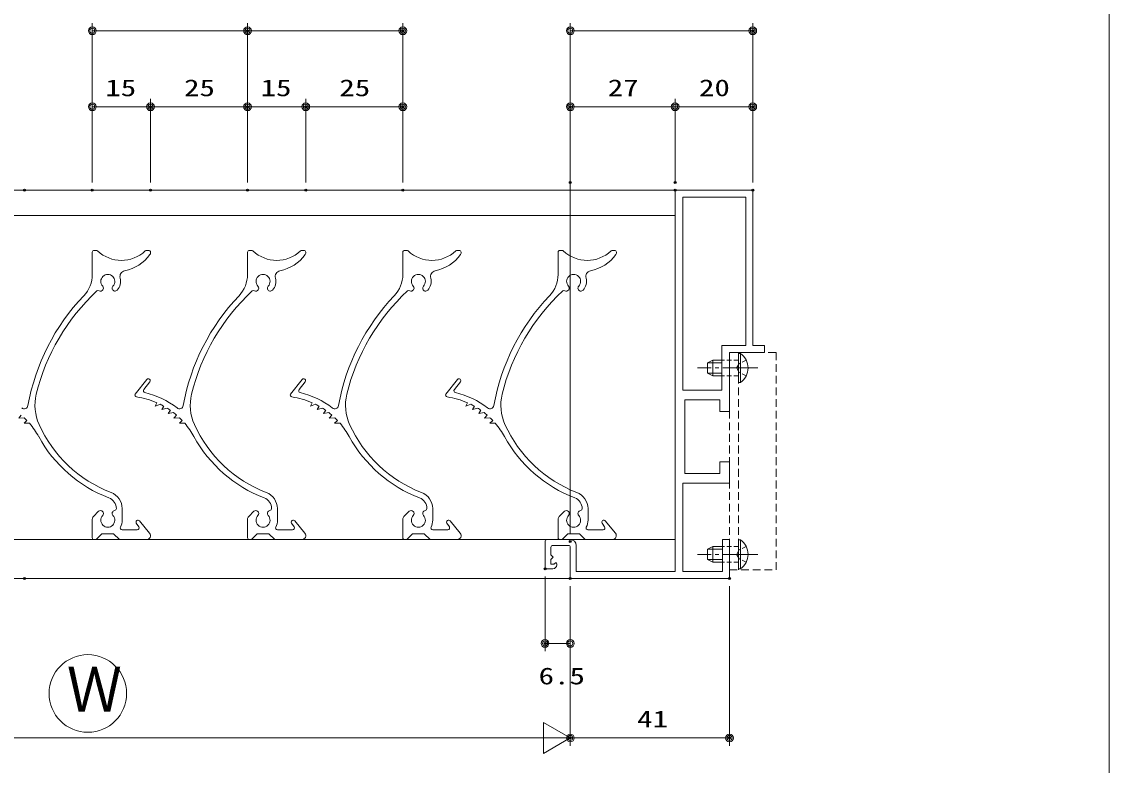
# Model space of a CAD drawing. Units: millimetres on the paper. Extents: x -395 to 395, y -281 to 281.
# Drawn here: x 115.2 to 395.3, y -169.7 to 21.9 of the extents above; entities that cross this region are included whole.
import ezdxf
from ezdxf.enums import TextEntityAlignment as Align

# ---------------------------------------------------------------- set-up
doc = ezdxf.new("R2010")
doc.units = ezdxf.units.MM
doc.header["$PDMODE"] = 32
doc.header["$PDSIZE"] = 0.5
for name, pattern in [('CHAIN2', [12, 9, -1, 1, -1]), ('DASHED1', [1.8, 1.2, -0.6]), ('DASHED2', [3, 2, -1])]:
    doc.linetypes.add(name, pattern=pattern)
for name, color, linetype, lineweight in [('0-0_USERZ', 3, 'Continuous', 9), ('0-1_F-1', 7, 'Continuous', 9), ('0-5_0', 7, 'Continuous', 9), ('0-7_KATAZAI', 7, 'Continuous', 9), ('0-8_YSS_ZEN', 6, 'Continuous', 9), ('0-9_PARTS3', 134, 'Continuous', 9), ('0-B_1-2', 7, 'Continuous', 9), ('0-C__0-7_', 7, 'Continuous', 9), ('0-E_1-3', 3, 'DASHED2', 9)]:
    doc.layers.add(name, color=color, linetype=linetype, lineweight=lineweight)
doc.layers.add('0-6_Defpoints', color=7, linetype='Continuous')
doc.styles.add('ＭＳ ゴシック', font='')
doc.styles.get('ＭＳ ゴシック').set_extended_font_data('MS Gothic')

# ---------------------------------------------------------------- blocks, each defined once
blk = doc.blocks.new('図枠')
at = {"layer": '0-1_F-1'}
blk.add_lwpolyline([(790.6, 0), (0, 0), (0, 562), (790.6, 562)], close=True, dxfattribs=at)
blk = doc.blocks.new('WAKU-W')
at = {"layer": '0-5_0'}
for p, q in [((4.5, -3.75), (4.5, -3.5)), ((5.069, -3.778), (4.931, -3.922)), ((5.25, -3.7), (6, -3.7)), ((7, -10), (1, -10)), ((1.5, -8.5), (5.5, -8.5)), ((-26, -100), (-25.99, -100)), ((-26, -100), (-25.99, -100))]:
    blk.add_line(p, q, dxfattribs=at)
for points in [[(-26, -100), (-46, -100), (-46, -60), (-49, -60), (-49, -58.2), (-40, -58.2), (-40, -43), (-37.5, -43), (-37.5, -46), (-28.5, -46), (-28.5, -26.998), (-37.5, -26.998), (-37.5, -30), (-40, -30), (-40, -24.498), (-28, -24.498), (-28, -1.8), (-38.2, -1.8), (-38.2, -10), (-40, -10), (-40, 0), (1, 0), (1, -8)], [(-0.5, -8.5), (-0.5, -1.8), (-26, -1.8), (-26, -24.998), (-25.99, -24.998)], [(5.5, -2.5), (7.5, -2.5), (7.5, -9.5)], [(6, -8), (6, -6.1), (5.4, -5.5), (6, -4.9), (6, -3.7)], [(-26, -24.998), (-26, -48), (-25.99, -48)], [(-26, -48), (-26, -100), (-25.99, -100)]]:
    blk.add_lwpolyline(points, dxfattribs=at)
blk.add_lwpolyline([(-28, -98.2), (-28, -48.5), (-38, -48.5), (-38, -60), (-44.2, -60), (-44.2, -98.2)], close=True, dxfattribs=at)
for centre, radius, start, end in [((5.5, -3.5), 1, 90, 180), ((4.75, -3.75), 0.25, 180, 316.39718), ((5.25, -3.95), 0.25, 90, 136.39718), ((1.5, -8), 0.5, 180, 270), ((5.5, -8), 0.5, 270, 0), ((1, -8.5), 1.5, 180, 270), ((7, -9.5), 0.5, 270, 0)]:
    blk.add_arc(centre, radius, start, end, dxfattribs=at)
blk = doc.blocks.new('DOT1')
at = {"layer": '0-5_0'}
blk.add_line((0, 0), (-1, 0), dxfattribs=at)
for radius in [0.5, 0.325]:
    blk.add_circle((0, 0), radius, dxfattribs=at)
blk = doc.blocks.new('ALW1')
at = {"layer": '0-5_0'}
blk.add_line((0, 0), (-1, 0), dxfattribs=at)
blk.add_lwpolyline([(-0.34641, -0.2), (0, 0), (-0.34641, 0.2)], close=True, dxfattribs=at)
blk = doc.blocks.new('U18')
at = {"layer": '0-9_PARTS3'}
for p, q in [((-0.509, 3.75), (0, 3.75)), ((0, 3.75), (0, -3.75)), ((4.3, 2), (6.6, 2)), ((4.3, 1.346), (7.909, 1.346)), ((6.6, 2), (6.6, -2)), ((8, 1.3), (6.6, 2)), ((8, 1.3), (8, -1.3)), ((4.3, -1.346), (7.909, -1.346)), ((4.3, -2), (6.6, -2)), ((8, -1.3), (6.6, -2))]:
    blk.add_line(p, q, dxfattribs=at)
at = {"layer": '0-9_PARTS3', "linetype": 'CHAIN2'}
blk.add_line((-5, 0), (10.5, 0), dxfattribs=at)
at = {"layer": '0-9_PARTS3', "linetype": 'DASHED1'}
for p, q in [((0, 2), (4.3, 2)), ((0, -2), (4.3, -2))]:
    blk.add_line(p, q, dxfattribs=at)
at = {"layer": '0-9_PARTS3'}
blk.add_lwpolyline([(-0.509, 3.75), (-0.509, -3.75), (0, -3.75)], dxfattribs=at)
at = {"layer": '0-9_PARTS3', "linetype": 'DASHED1'}
for points in [[(-2.009, 2.05), (-0.154, 1.145), (0.455, 0)], [(-2.009, -2.05), (-0.154, -1.145), (0.455, 0)]]:
    blk.add_lwpolyline(points, dxfattribs=at)
at = {"layer": '0-9_PARTS3'}
blk.add_arc((2.027, 0), 4.527, 124.06671, 235.93329, dxfattribs=at)
blk = doc.blocks.new('U19')
at = {"layer": '0-9_PARTS3'}
for p, q in [((-0.509, 3.75), (0, 3.75)), ((0, 3.75), (0, -3.75)), ((4.1, 2), (6.6, 2)), ((4.1, 1.346), (7.909, 1.346)), ((6.6, 2), (6.6, -2)), ((8, 1.3), (6.6, 2)), ((8, 1.3), (8, -1.3)), ((4.1, -1.346), (7.909, -1.346)), ((4.1, -2), (6.6, -2)), ((8, -1.3), (6.6, -2))]:
    blk.add_line(p, q, dxfattribs=at)
at = {"layer": '0-9_PARTS3', "linetype": 'CHAIN2'}
blk.add_line((-5, 0), (10.5, 0), dxfattribs=at)
at = {"layer": '0-9_PARTS3', "linetype": 'DASHED1'}
for p, q in [((0, 2), (4.1, 2)), ((0, -2), (4.1, -2))]:
    blk.add_line(p, q, dxfattribs=at)
at = {"layer": '0-9_PARTS3'}
blk.add_lwpolyline([(-0.509, 3.75), (-0.509, -3.75), (0, -3.75)], dxfattribs=at)
at = {"layer": '0-9_PARTS3', "linetype": 'DASHED1'}
for points in [[(-2.009, 2.05), (-0.154, 1.145), (0.455, 0)], [(-2.009, -2.05), (-0.154, -1.145), (0.455, 0)]]:
    blk.add_lwpolyline(points, dxfattribs=at)
at = {"layer": '0-9_PARTS3'}
blk.add_arc((2.027, 0), 4.527, 124.06671, 235.93329, dxfattribs=at)
blk = doc.blocks.new('A$C0AB24780')
at = {"layer": '0-E_1-3'}
blk.add_line((-2.3, -1.799), (-2.3, -57.799), dxfattribs=at)
blk.add_lwpolyline([(0, -57.799), (0, -1.799), (-12, -1.799), (-12, -57.799)], close=True, dxfattribs=at)
at = {"layer": '0-9_PARTS3'}
for name, p in [('U19', (-2.3, -5.799)), ('U18', (-2.3, -53.799))]:
    blk.add_blockref(name, p, dxfattribs=at)

msp = doc.modelspace()

# ---------------------------------------------------------------- linework, layer by layer
at = {"layer": '0-0_USERZ'}
for p, q in [((133.332, -19.531), (133.332, 21.534)), ((173.332, -19.531), (173.332, 21.534)), ((173.332, -19.531), (173.332, 21.534)), ((213.332, -19.531), (213.332, 21.534)), ((256.472, -110.031), (256.472, 21.534)), ((303.476, -19.531), (303.476, 21.534)), ((135.332, 19.534), (171.332, 19.534)), ((175.332, 19.534), (211.332, 19.534)), ((258.472, 19.534), (301.476, 19.534)), ((133.332, -19.531), (133.332, 1.959)), ((148.332, -19.531), (148.332, 1.959)), ((148.332, -19.531), (148.332, 1.959)), ((173.332, -19.531), (173.332, 1.959)), ((173.332, -19.531), (173.332, 1.959)), ((188.332, -19.531), (188.332, 1.959)), ((188.332, -19.531), (188.332, 1.959)), ((213.332, -19.531), (213.332, 1.959)), ((256.472, -17.531), (256.472, 1.959)), ((283.472, -19.531), (283.472, 1.959)), ((283.472, -17.531), (283.472, 1.959)), ((303.476, -19.531), (303.476, 1.959)), ((135.332, -0.041), (146.332, -0.041)), ((150.332, -0.041), (171.332, -0.041)), ((175.332, -0.041), (186.332, -0.041)), ((190.332, -0.041), (211.332, -0.041)), ((281.472, -0.041), (258.472, -0.041)), ((285.472, -0.041), (301.476, -0.041)), ((-18.412, -21.531), (120.934, -21.531)), ((283.472, -21.531), (120.934, -21.531)), ((-18.412, -28.031), (120.934, -28.031)), ((283.472, -28.031), (120.934, -28.031)), ((-18.412, -111.531), (283.472, -111.531)), ((8.588, -121.531), (120.934, -121.531)), ((256.472, -121.531), (120.934, -121.531)), ((249.972, -121.031), (249.972, -140.279)), ((256.472, -123.531), (256.472, -164.629)), ((256.472, -123.531), (256.472, -140.279)), ((297.476, -123.531), (297.476, -164.629)), ((254.472, -138.279), (251.972, -138.279)), ((258.472, -162.629), (295.476, -162.629))]:
    msp.add_line(p, q, dxfattribs=at)
at = {"layer": '0-6_Defpoints'}
for p in [(173.332, 19.534), (213.332, 19.534), (303.476, 19.534), (148.332, -0.041), (173.332, -0.041), (188.332, -0.041), (213.332, -0.041), (256.472, -0.041), (303.476, -0.041), (256.472, -19.531), (283.472, -19.531), (115.911, -21.531), (133.332, -21.531), (148.332, -21.531), (173.332, -21.531), (188.332, -21.531), (213.332, -21.531), (283.472, -21.531), (303.476, -21.531), (256.472, -112.031), (249.972, -119.031), (115.911, -121.531), (256.472, -121.531), (256.472, -121.531), (297.476, -121.531), (249.972, -138.279), (256.472, -162.629), (297.476, -162.629)]:
    msp.add_point(p, dxfattribs=at)
at = {"layer": '0-8_YSS_ZEN'}
for p, q in [((256.472, -123.531), (256.472, -164.629)), ((28.588, -162.629), (236.472, -162.629))]:
    msp.add_line(p, q, dxfattribs=at)
at = {"layer": '0-B_1-2'}
for p, q in [((133.332, -37.531), (133.332, -43.23)), ((134.331, -37.031), (133.832, -37.031)), ((134.673, -37.167), (134.673, -37.167)), ((147.832, -37.031), (147.333, -37.031)), ((148.332, -37.745), (148.332, -37.531)), ((173.332, -37.531), (173.332, -43.23)), ((174.331, -37.031), (173.832, -37.031)), ((174.673, -37.167), (174.673, -37.167)), ((187.832, -37.031), (187.333, -37.031)), ((188.332, -37.745), (188.332, -37.531)), ((213.332, -37.531), (213.332, -43.23)), ((214.331, -37.031), (213.832, -37.031)), ((214.673, -37.167), (214.673, -37.167)), ((227.832, -37.031), (227.333, -37.031)), ((228.332, -37.745), (228.332, -37.531)), ((253.332, -37.531), (253.332, -43.23)), ((254.331, -37.031), (253.832, -37.031)), ((254.673, -37.167), (254.673, -37.167)), ((267.832, -37.031), (267.333, -37.031)), ((268.332, -37.745), (268.332, -37.531)), ((141.673, -42.296), (141.673, -42.296)), ((181.673, -42.296), (181.673, -42.296)), ((221.673, -42.296), (221.673, -42.296)), ((261.673, -42.296), (261.673, -42.296)), ((136.013, -46.257), (136.014, -46.257)), ((139.75, -47.278), (139.75, -47.277)), ((176.013, -46.257), (176.014, -46.257)), ((179.75, -47.278), (179.75, -47.277)), ((216.013, -46.257), (216.014, -46.257)), ((219.75, -47.278), (219.75, -47.277)), ((256.013, -46.257), (256.014, -46.257)), ((259.75, -47.278), (259.75, -47.277)), ((118.912, -74.099), (118.911, -74.099)), ((146.887, -73.671), (146.887, -73.671)), ((158.912, -74.099), (158.911, -74.099)), ((186.887, -73.671), (186.887, -73.671)), ((198.912, -74.099), (198.911, -74.099)), ((226.887, -73.671), (226.887, -73.671)), ((238.912, -74.099), (238.911, -74.099)), ((115.167, -77.624), (115.167, -77.624)), ((155.167, -77.624), (155.167, -77.624)), ((195.167, -77.624), (195.167, -77.624)), ((235.167, -77.624), (235.167, -77.624)), ((119.626, -81.851), (119.626, -81.851)), ((159.626, -81.851), (159.626, -81.851)), ((199.626, -81.851), (199.626, -81.851)), ((239.626, -81.851), (239.626, -81.851)), ((141.032, -106.531), (141.032, -103.556)), ((181.032, -106.531), (181.032, -103.556)), ((221.032, -106.531), (221.032, -103.556)), ((261.032, -106.531), (261.032, -103.556)), ((133.332, -106.282), (133.332, -111.031)), ((134.954, -104.246), (133.622, -105.578)), ((136.014, -105.306), (136.013, -105.306)), ((139.099, -104.052), (139.099, -104.052)), ((173.332, -106.282), (173.332, -111.031)), ((174.954, -104.246), (173.622, -105.578)), ((176.014, -105.306), (176.013, -105.306)), ((179.099, -104.052), (179.099, -104.052)), ((213.332, -106.282), (213.332, -111.031)), ((214.954, -104.246), (213.622, -105.578)), ((216.014, -105.306), (216.013, -105.306)), ((219.099, -104.052), (219.099, -104.052)), ((253.332, -106.282), (253.332, -111.031)), ((254.954, -104.246), (253.622, -105.578)), ((256.014, -105.306), (256.013, -105.306)), ((259.099, -104.052), (259.099, -104.052)), ((144.895, -109.031), (141.025, -109.031)), ((184.895, -109.031), (181.025, -109.031)), ((224.895, -109.031), (221.025, -109.031)), ((264.895, -109.031), (261.025, -109.031))]:
    msp.add_line(p, q, dxfattribs=at)
for points in [[(147.394, -70.271), (147.394, -70.271), (144.392, -74.065)], [(146.606, -72.879), (148.178, -70.892), (148.178, -70.892)], [(187.394, -70.271), (187.394, -70.271), (184.392, -74.065)], [(186.606, -72.879), (188.178, -70.892), (188.178, -70.892)], [(227.394, -70.271), (227.394, -70.271), (224.392, -74.065)], [(226.606, -72.879), (228.178, -70.892), (228.178, -70.892)], [(149.966, -76.268), (149.567, -77.185), (150.873, -76.69)], [(151.76, -77.159), (151.271, -78.031), (152.62, -77.67)], [(153.456, -78.225), (152.882, -79.044), (154.26, -78.819)], [(189.966, -76.268), (189.567, -77.185), (190.873, -76.69)], [(191.76, -77.159), (191.271, -78.031), (192.62, -77.67)], [(193.456, -78.225), (192.882, -79.044), (194.26, -78.819)], [(229.966, -76.268), (229.567, -77.185), (230.873, -76.69)], [(231.76, -77.159), (231.271, -78.031), (232.62, -77.67)], [(233.456, -78.225), (232.882, -79.044), (234.26, -78.819)], [(115.036, -79.455), (114.383, -80.212), (115.777, -80.126)], [(116.486, -80.836), (115.76, -81.525), (117.156, -81.579)], [(155.036, -79.455), (154.383, -80.212), (155.777, -80.126)], [(156.486, -80.836), (155.76, -81.525), (157.156, -81.579)], [(195.036, -79.455), (194.383, -80.212), (195.777, -80.126)], [(196.486, -80.836), (195.76, -81.525), (197.156, -81.579)], [(235.036, -79.455), (234.383, -80.212), (235.777, -80.126)], [(236.486, -80.836), (235.76, -81.525), (237.156, -81.579)], [(144.677, -107.303), (145.311, -108.254), (145.311, -108.254)], [(148.097, -109.887), (145.482, -106.713), (145.482, -106.713)], [(184.677, -107.303), (185.311, -108.254), (185.311, -108.254)], [(188.097, -109.887), (185.482, -106.713), (185.482, -106.713)], [(224.677, -107.303), (225.311, -108.254), (225.311, -108.254)], [(228.097, -109.887), (225.482, -106.713), (225.482, -106.713)], [(264.677, -107.303), (265.311, -108.254), (265.311, -108.254)], [(268.097, -109.887), (265.482, -106.713), (265.482, -106.713)], [(133.832, -111.531), (134.332, -111.531), (135.832, -110.031), (138.832, -110.031), (140.332, -111.531), (147.332, -111.531)], [(173.832, -111.531), (174.332, -111.531), (175.832, -110.031), (178.832, -110.031), (180.332, -111.531), (187.332, -111.531)], [(213.832, -111.531), (214.332, -111.531), (215.832, -110.031), (218.832, -110.031), (220.332, -111.531), (227.332, -111.531)], [(253.832, -111.531), (254.332, -111.531), (255.832, -110.031), (258.832, -110.031), (260.332, -111.531), (267.332, -111.531)]]:
    msp.add_lwpolyline(points, dxfattribs=at)
for centre, radius, start, end in [((133.832, -37.531), 0.5, 90, 180), ((134.331, -37.531), 0.5, 46.818, 90), ((140.832, -30.604), 9, 226.818, 313.22179), ((139.642, -31.994), 10.5, 281.153, 324.42553), ((147.333, -37.531), 0.5, 90, 132.45123), ((147.832, -37.531), 0.5, 0, 90), ((147.832, -37.745), 0.5, 314.39187, 0), ((173.832, -37.531), 0.5, 90, 180), ((174.331, -37.531), 0.5, 46.818, 90), ((180.832, -30.604), 9, 226.818, 313.22179), ((179.642, -31.994), 10.5, 281.153, 324.42553), ((187.333, -37.531), 0.5, 90, 132.45123), ((187.832, -37.531), 0.5, 0, 90), ((187.832, -37.745), 0.5, 314.39187, 0), ((213.832, -37.531), 0.5, 90, 180), ((214.331, -37.531), 0.5, 46.818, 90), ((220.832, -30.604), 9, 226.818, 313.22179), ((219.642, -31.994), 10.5, 281.153, 324.42553), ((227.333, -37.531), 0.5, 90, 132.45123), ((227.832, -37.531), 0.5, 0, 90), ((227.832, -37.745), 0.5, 314.39187, 0), ((253.832, -37.531), 0.5, 90, 180), ((254.331, -37.531), 0.5, 46.818, 90), ((260.832, -30.604), 9, 226.818, 313.22179), ((259.642, -31.994), 10.5, 281.153, 324.42553), ((267.333, -37.531), 0.5, 90, 132.45123), ((267.832, -37.531), 0.5, 0, 90), ((267.832, -37.745), 0.5, 314.39187, 0), ((125.332, -43.23), 8, 316.48396, 0), ((137.332, -45.031), 1.8, 317.20442, 222.895), ((137.332, -45.031), 3.3, 317.105, 15.06633), ((141.963, -43.768), 1.5, 101.153, 195.70026), ((165.332, -43.23), 8, 316.48396, 0), ((177.332, -45.031), 1.8, 317.20442, 222.895), ((177.332, -45.031), 3.3, 317.105, 15.06633), ((181.963, -43.768), 1.5, 101.153, 195.70026), ((205.332, -43.23), 8, 316.48396, 0), ((217.332, -45.031), 1.8, 317.20442, 222.895), ((217.332, -45.031), 3.3, 317.105, 15.06633), ((221.963, -43.768), 1.5, 101.153, 195.70026), ((245.332, -43.23), 8, 316.48396, 0), ((257.332, -45.031), 1.8, 317.20442, 222.895), ((257.332, -45.031), 3.3, 317.105, 15.06633), ((261.963, -43.768), 1.5, 101.153, 195.70026), ((170.898, -86.736), 53.5, 132.82375, 166.338), ((134.868, -47.866), 0.5, 62.24437, 132.35765), ((135.464, -46.767), 0.75, 241.05745, 42.895), ((139.2, -46.767), 0.75, 136.86313, 317.105), ((210.898, -86.736), 53.5, 132.82375, 166.338), ((174.868, -47.866), 0.5, 62.24437, 132.35765), ((175.464, -46.767), 0.75, 241.05745, 42.895), ((179.2, -46.767), 0.75, 136.86313, 317.105), ((250.898, -86.736), 53.5, 132.82375, 166.338), ((214.868, -47.866), 0.5, 62.24437, 132.35765), ((215.464, -46.767), 0.75, 241.05745, 42.895), ((219.2, -46.767), 0.75, 136.86313, 317.105), ((290.898, -86.736), 53.5, 132.82375, 166.338), ((254.868, -47.866), 0.5, 62.24437, 132.35765), ((255.464, -46.767), 0.75, 241.05745, 42.895), ((259.2, -46.767), 0.75, 136.86313, 317.105), ((170.898, -86.736), 55, 136.30129, 169.80847), ((210.898, -86.736), 55, 136.30129, 169.80847), ((250.898, -86.736), 55, 136.30129, 169.80847), ((290.898, -86.736), 55, 136.30129, 169.80847), ((147.786, -70.581), 0.5, 321.644, 141.644), ((187.786, -70.581), 0.5, 321.644, 141.644), ((227.786, -70.581), 0.5, 321.644, 141.644), ((130.572, -76.934), 12, 166.338, 204.191), ((144.832, -74.303), 0.5, 151.61759, 262.47501), ((141.978, -94.603), 20, 66.45902, 81.98652), ((147.002, -73.185), 0.5, 142.30903, 256.801), ((141.978, -94.603), 21.5, 52.163, 76.801), ((170.572, -76.934), 12, 166.338, 204.191), ((184.832, -74.303), 0.5, 151.61759, 262.47501), ((181.978, -94.603), 20, 66.45902, 81.98652), ((187.002, -73.185), 0.5, 142.30903, 256.801), ((181.978, -94.603), 21.5, 52.163, 76.801), ((210.572, -76.934), 12, 166.338, 204.191), ((224.832, -74.303), 0.5, 151.61759, 262.47501), ((221.978, -94.603), 20, 66.45902, 81.98652), ((227.002, -73.185), 0.5, 142.30903, 256.801), ((221.978, -94.603), 21.5, 52.163, 76.801), ((250.572, -76.934), 12, 166.338, 204.191), ((115.78, -76.834), 1, 232.163, 350.19834), ((141.978, -94.603), 20, 60.71912, 63.59318), ((141.978, -94.603), 20, 54.97902, 57.85301), ((155.78, -76.834), 1, 232.163, 350.19834), ((181.978, -94.603), 20, 60.71912, 63.59318), ((181.978, -94.603), 20, 54.97902, 57.85301), ((195.78, -76.834), 1, 232.163, 350.19834), ((221.978, -94.603), 20, 60.71912, 63.59318), ((221.978, -94.603), 20, 54.97902, 57.85301), ((235.78, -76.834), 1, 232.163, 350.19834), ((101.978, -94.603), 20, 43.49999, 46.37325), ((141.978, -94.603), 20, 49.23902, 52.11313), ((141.978, -94.603), 20, 43.49999, 46.37325), ((181.978, -94.603), 20, 49.23902, 52.11313), ((181.978, -94.603), 20, 43.49999, 46.37325), ((221.978, -94.603), 20, 49.23902, 52.11313), ((221.978, -94.603), 20, 43.49999, 46.37325), ((101.978, -94.603), 20, 28.68169, 40.63403), ((150.184, -68.123), 33.5, 204.191, 248.9725), ((141.978, -94.603), 20, 28.68169, 40.63403), ((190.184, -68.123), 33.5, 204.191, 248.9725), ((181.978, -94.603), 20, 28.68169, 40.63403), ((230.184, -68.123), 33.5, 204.191, 248.9725), ((221.978, -94.603), 20, 28.68169, 40.63403), ((270.184, -68.123), 33.5, 204.191, 248.9725), ((150.184, -68.123), 35, 208.8371, 248.9671), ((190.184, -68.123), 35, 208.8371, 248.9671), ((230.184, -68.123), 35, 208.8371, 248.9671), ((270.184, -68.123), 35, 208.8371, 248.9671), ((136.532, -103.586), 3, 0.49606, 68.69571), ((136.532, -103.586), 4.5, 0.38197, 68.746), ((176.532, -103.586), 3, 0.49606, 68.69571), ((176.532, -103.586), 4.5, 0.38197, 68.746), ((216.532, -103.586), 3, 0.49606, 68.69571), ((216.532, -103.586), 4.5, 0.38197, 68.746), ((256.532, -103.586), 3, 0.49606, 68.69571), ((256.532, -103.586), 4.5, 0.38197, 68.746), ((139.032, -103.557), 0.5, 277.73, 359.59587), ((179.032, -103.557), 0.5, 277.73, 359.59587), ((219.032, -103.557), 0.5, 277.73, 359.59587), ((259.032, -103.557), 0.5, 277.73, 359.59587), ((134.332, -106.282), 1, 135.25093, 180), ((135.464, -104.796), 0.75, 317.105, 132.83064), ((137.332, -106.531), 1.8, 137.105, 42.79558), ((139.2, -104.796), 0.75, 97.73, 223.13687), ((174.332, -106.282), 1, 135.25093, 180), ((175.464, -104.796), 0.75, 317.105, 132.83064), ((177.332, -106.531), 1.8, 137.105, 42.79558), ((179.2, -104.796), 0.75, 97.73, 223.13687), ((214.332, -106.282), 1, 135.25093, 180), ((215.464, -104.796), 0.75, 317.105, 132.83064), ((217.332, -106.531), 1.8, 137.105, 42.79558), ((219.2, -104.796), 0.75, 97.73, 223.13687), ((254.332, -106.282), 1, 135.25093, 180), ((255.464, -104.796), 0.75, 317.105, 132.83064), ((257.332, -106.531), 1.8, 137.105, 42.79558), ((259.2, -104.796), 0.75, 97.73, 223.13687), ((141.025, -108.531), 0.5, 150.94886, 270), ((137.332, -106.531), 3.7, 331.64584, 0), ((145.096, -107.031), 0.5, 39.486, 212.93314), ((144.895, -108.531), 0.5, 270, 33.733), ((181.025, -108.531), 0.5, 150.94886, 270), ((177.332, -106.531), 3.7, 331.64584, 0), ((185.096, -107.031), 0.5, 39.486, 212.93314), ((184.895, -108.531), 0.5, 270, 33.733), ((221.025, -108.531), 0.5, 150.94886, 270), ((217.332, -106.531), 3.7, 331.64584, 0), ((225.096, -107.031), 0.5, 39.486, 212.93314), ((224.895, -108.531), 0.5, 270, 33.733), ((261.025, -108.531), 0.5, 150.94886, 270), ((257.332, -106.531), 3.7, 331.64584, 0), ((265.096, -107.031), 0.5, 39.486, 212.93314), ((264.895, -108.531), 0.5, 270, 33.733), ((133.832, -111.031), 0.5, 180, 270), ((147.332, -110.531), 1, 270, 40.08654), ((173.832, -111.031), 0.5, 180, 270), ((187.332, -110.531), 1, 270, 40.08654), ((213.832, -111.031), 0.5, 180, 270), ((227.332, -110.531), 1, 270, 40.08654), ((253.832, -111.031), 0.5, 180, 270), ((267.332, -110.531), 1, 270, 40.08654)]:
    msp.add_arc(centre, radius, start, end, dxfattribs=at)
at = {"layer": '0-C__0-7_'}
msp.add_circle((132.192, -151.17), 10, dxfattribs=at)

# ---------------------------------------------------------------- block references
at = {"layer": '0-0_USERZ'}
msp.add_blockref('図枠', (-395.3, -281), dxfattribs=at)
at = {"layer": '0-0_USERZ', "xscale": 2, "yscale": 2, "rotation": 180}
for p in [(133.332, 19.534), (173.332, 19.534), (256.472, 19.534), (133.332, -0.041), (148.332, -0.041), (173.332, -0.041), (188.332, -0.041), (256.472, -0.041), (283.472, -0.041), (249.972, -138.279), (256.472, -162.629)]:
    msp.add_blockref('DOT1', p, dxfattribs=at)
at = {"layer": '0-0_USERZ', "xscale": 2, "yscale": 2}
for p in [(173.332, 19.534), (213.332, 19.534), (303.476, 19.534), (148.332, -0.041), (173.332, -0.041), (188.332, -0.041), (213.332, -0.041), (283.472, -0.041), (303.476, -0.041), (256.472, -138.279), (297.476, -162.629)]:
    msp.add_blockref('DOT1', p, dxfattribs=at)
at = {"layer": '0-0_USERZ', "rotation": 180}
msp.add_blockref('A$C0AB24780', (297.472, -121.13), dxfattribs=at)
at = {"layer": '0-7_KATAZAI', "rotation": 180}
msp.add_blockref('WAKU-W', (257.472, -121.531), dxfattribs=at)
at = {"layer": '0-8_YSS_ZEN', "xscale": 20, "yscale": 20}
msp.add_blockref('ALW1', (256.472, -162.629), dxfattribs=at)

# ---------------------------------------------------------------- texts
at = {"layer": '0-0_USERZ', "style": 'ＭＳ ゴシック', "width": 1.35}
for s, p in [('15', (136.686, 1.376)), ('25', (156.975, 1.376)), ('15', (176.686, 1.376)), ('25', (196.975, 1.376)), ('27', (266.115, 1.376)), ('20', (289.617, 1.376)), ('6.5', (248.305, -150.127)), ('41', (273.696, -161.212))]:
    msp.add_text(s, height=4.333, dxfattribs=at).set_placement(p, align=Align.BOTTOM_LEFT)
at = {"layer": '0-C__0-7_', "style": 'ＭＳ ゴシック', "width": 0.9}
msp.add_text('Ｗ', height=11.55, dxfattribs=at).set_placement((126.784, -159.343), align=Align.BOTTOM_LEFT)

doc.saveas('drawing.dxf')
